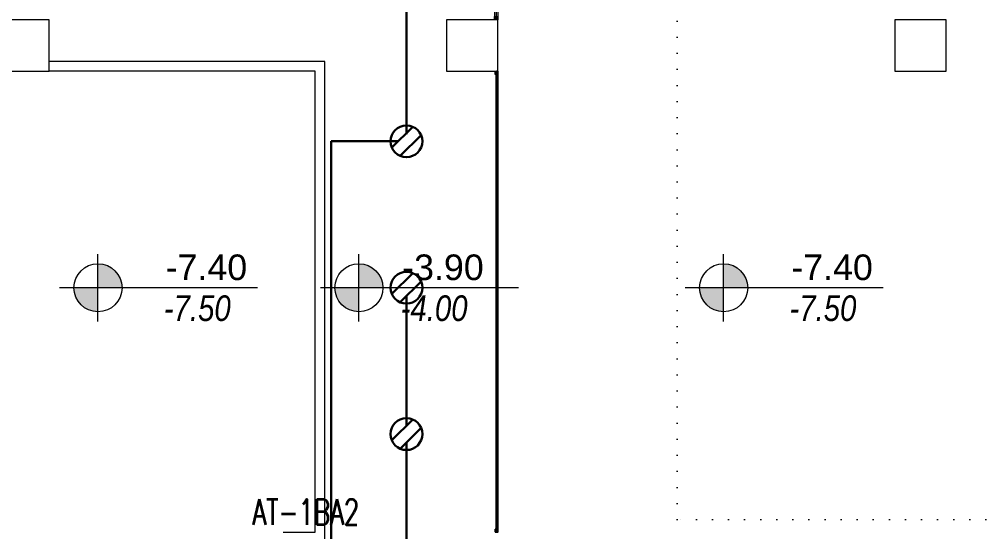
# Model space of a CAD drawing. Header units: metres. Extents: x -13316 to 152404, y -3899 to 30226.
# Drawn here: x 85213 to 86722, y 3601 to 4401 of the extents above; entities that cross this region are included whole.
import ezdxf
from ezdxf.enums import TextEntityAlignment as Align

# ---------------------------------------------------------------- set-up
doc = ezdxf.new("R2010")
doc.units = ezdxf.units.M
doc.header["$LTSCALE"] = 100
doc.header["$MEASUREMENT"] = 0
doc.header["$PDMODE"] = 1
doc.linetypes.add('DOT2', pattern=[0.125, 0, -0.125])
doc.layers.get('0').update_dxf_attribs({"color": 9, "lineweight": 9})
for name, color, linetype, lineweight in [('0 @ 1', 9, 'Continuous', 9), ('00', 9, 'Continuous', 9), ('01', 9, 'Continuous', 9), ('06D', 9, 'Continuous', 9), ('10', 9, 'Continuous', 9), ('15', 9, 'Continuous', 9), ('20', 9, 'DOT2', 9), ('21', 9, 'Continuous', 9), ('E-2x18W GÖMME PL COMPACT FLUORESAN ARMATÜR', 7, 'Continuous', 30), ('E-AYDINLATMA VE PRİZ PANOSU', 7, 'Continuous', 30), ('E-KABLO', 7, 'Continuous', 30)]:
    doc.layers.add(name, color=color, linetype=linetype, lineweight=lineweight)
doc.styles.add('Arial', font='arial.ttf', dxfattribs={"height": 2.5})
doc.styles.add('E-YAZI', font='txttw.shx')
doc.styles.add('MuuM_TEXT-ITALIC', font='ARIALNI.TTF')
pattern_1 = [(225, (-604.72494, -2171.82614), (-0.0883883476, 0.0883883476), []), (135, (-604.72494, -2171.82614), (0.0883883476, 0.0883883476), [])]

# ---------------------------------------------------------------- blocks, each defined once
blk = doc.blocks.new('100_2x18W GÖMME PL COMPACT FLUORESAN ARMATÜR')
at = {"layer": 'E-2x18W GÖMME PL COMPACT FLUORESAN ARMATÜR', "color": 7}
for p, q in [((-1.426, -0.605), (0.605, 1.426)), ((-0.605, -1.426), (1.426, 0.605))]:
    blk.add_line(p, q, dxfattribs=at)
at = {"layer": 'E-2x18W GÖMME PL COMPACT FLUORESAN ARMATÜR', "color": 4}
blk.add_circle((0, 0), 1.549, dxfattribs=at)
blk = doc.blocks.new('p-kolon_80x80')
blk.add_lwpolyline([(-40, -40), (40, -40), (40, 40), (-40, 40)], close=True)
blk = doc.blocks.new('1.Bod.Ara.Sitatik Elk')
at = {"layer": '01'}
for p in [(900, -4590), (1600, -4590), (2300, -4590)]:
    blk.add_blockref('p-kolon_80x80', p, dxfattribs=at)
blk = doc.blocks.new('prf-10x10')
blk.add_lwpolyline([(-5, -5), (5, -5), (5, 5), (-5, 5)], close=True)
at = {"color": 255}
blk.add_solid([(-5, -5), (5, -5), (-5, 5), (5, 5)], dxfattribs=at)
at = {"layer": '10'}
blk.add_point((0, 0), dxfattribs=at)
blk = doc.blocks.new('p-dog-ser-315')
at = {"layer": '06D'}
for points in [[(-5, 315), (-5, 0)], [(0, 315), (0, 0)]]:
    blk.add_lwpolyline(points, dxfattribs=at)
at = {"layer": '15'}
blk.add_lwpolyline([(-2.5, 315), (-2.5, 0)], dxfattribs=at)
at = {"layer": '10', "xscale": -0.5, "yscale": 0.5, "rotation": 270}
for p in [(-2.5, 317.5), (-2.5, 160), (-2.5, 2.5)]:
    blk.add_blockref('prf-10x10', p, dxfattribs=at)
blk = doc.blocks.new('0_elevationtarget-p-bk')
h = blk.add_hatch(color=250)
h.paths.add_polyline_path([(1.875, 0, 0.414214), (0, 1.875), (0, 0)])
h.paths.add_polyline_path([(0, 0), (-1.875, 0, 0.414214), (0, -1.875)])
blk.add_line((0, -2.625), (0, 2.625))
blk.add_lwpolyline([(12.453, 0), (-3, 0)])
blk.add_circle((0, 0), 1.875)
at = {"style": 'Arial'}
blk.add_attdef('BITMISKOT', text='', height=2, dxfattribs=at).set_placement((4.5, 0), align=Align.BOTTOM_LEFT)
at = {"style": 'MuuM_TEXT-ITALIC'}
blk.add_attdef('FINISHINGFLOORLEVEL', text='', height=2, dxfattribs=at).set_placement((4.5, -0.592), align=Align.TOP_LEFT)
blk = doc.blocks.new('p-strahle-alüminyumdoğramaprofili')
at = {"layer": '10'}
h = blk.add_hatch(dxfattribs=at)
h.set_pattern_fill('NET', color=256, angle=315, style=0)
h.set_pattern_definition(pattern_1)
h.paths.add_polyline_path([(-4.6, 2.6), (-4.7, 2.6), (-4.7, 2.8), (-4.7, 2.8), (-4.7, 2.8), (-4.7, 2.9), (-5, 2.9), (-5, 2.8), (-4.9, 2.8), (-5, 2.6), (-5.1, 2.7), (-5.2, 2.3), (-5.1, 2.3), (-5.1, 2.3), (-5, 2.5, 0.2599), (-4.9, 2.3), (-4.7, 2.3, 0.382682)])
h.paths.add_polyline_path([(-4.9, 2.5), (-4.7, 2.5, -2.16717)], flags=16)
h = blk.add_hatch(dxfattribs=at)
h.set_pattern_fill('NET', color=256, angle=315, style=0)
h.set_pattern_definition(pattern_1)
h.paths.add_polyline_path([(-4.6, 0.9), (-4.7, 0.9), (-4.7, 0.8), (-4.7, 0.7), (-4.7, 0.7), (-4.7, 0.6), (-5, 0.6), (-5, 0.7), (-4.9, 0.7), (-5, 0.9), (-5.1, 0.9), (-5.2, 1.2), (-5.1, 1.2), (-5.1, 1.2), (-5, 1, -0.2599), (-4.9, 1.2), (-4.7, 1.2, -0.382682)])
h.paths.add_polyline_path([(-4.9, 1), (-4.7, 1, 2.16717)], flags=16)
h = blk.add_hatch(dxfattribs=at)
h.set_pattern_fill('NET', color=256, angle=315, style=0)
h.set_pattern_definition([(225, (-608.45214, -2173.53612), (-0.0883883476, 0.0883883476), []), (135, (-608.45214, -2173.53612), (0.0883883476, 0.0883883476), [])])
h.paths.add_polyline_path([(-3.5, 2.3), (-3.5, 2.6), (-4.5, 2.6), (-4.5, 2.3)])
h = blk.add_hatch(dxfattribs=at)
h.set_pattern_fill('NET', color=256, angle=315, style=0)
h.set_pattern_definition([(225, (-608.45214, -2180.04526), (-0.0883883476, 0.0883883476), []), (135, (-608.45214, -2180.04526), (0.0883883476, 0.0883883476), [])])
h.paths.add_polyline_path([(-3.5, 0.9), (-3.5, 1.2), (-4.5, 1.2), (-4.5, 0.9)])
h = blk.add_hatch(dxfattribs=at)
h.set_pattern_fill('NET', color=256, angle=315, style=0)
h.set_pattern_definition([(225, (-629.50454, -2177.58922), (-0.0883883476, 0.0883883476), []), (135, (-629.50454, -2177.58922), (0.0883883476, 0.0883883476), [])])
h.paths.add_polyline_path([(0, 0.7), (0, 1.7), (-0.2, 1.7), (-0.2, 0.7)])
for points in [[(-5.1, 2.7), (-5.2, 2.3)], [(-5.1, 0.9), (-5.2, 1.2)], [(-4.9, 3.6), (-4.9, 3.2), (-4.6, 3.2), (-4.6, 2.9), (-4.5, 2.9), (-4.6, 2.6), (-4.7, 2.6), (-4.7, 2.8), (-4.7, 2.8), (-4.7, 2.8), (-4.7, 3), (-5, 3), (-5, 2.8), (-4.9, 2.8), (-5, 2.6), (-5.1, 2.7), (-5.1, 3.8), (-0.1, 3.8)], [(-5, 2.5), (-5.1, 2.3), (-5.1, 2.3)], [(-5, 1), (-5.1, 1.2), (-5.1, 1.2)], [(-4.7, 2.9), (-5, 2.9)], [(-4.7, 0.6), (-5, 0.6)], [(-2.8, 0.2), (-2.7, 0.2), (-2.7, 0), (-4.9, 0), (-4.9, 0.2), (-4.6, 0.2), (-4.6, 0.7), (-2.7, 0.7)], [(-4.5, 2.9), (-4.5, 2.9), (-4.5, 2.3)], [(-4.5, 0.9), (-4.5, 0.9), (-4.5, 1.3)], [(-3.5, 2.3), (-3.5, 2.6)], [(-3.5, 1.3), (-3.5, 0.9)], [(-2.1, 0.9), (-2.1, 2.6)], [(-0.2, 0.7), (0, 0.7), (0, 1.7)], [(-0.2, 1.7), (0, 1.7)]]:
    blk.add_lwpolyline(points, dxfattribs=at)
for points in [[(-0.2, 2.7), (-0.2, 2.2), (0, 2.2), (0, 2.1), (-0.2, 2.1), (-0.2, 0.4), (0, 0.4), (0, 0), (-0.1, 0), (-0.1, -0.2), (-5.1, -0.2), (-5.1, 0.9), (-5, 0.9), (-4.9, 0.7), (-5, 0.7), (-5, 0.3), (-4.7, 0.3), (-4.7, 0.9), (-4.6, 0.9), (-4.5, 0.9), (-1.3, 0.9), (-1.2, 1.2), (-0.9, 1.2), (-0.9, 0.6), (-0.6, 0.6), (-0.6, 2.7)], [(-2, 0.8), (-1.4, 0.8), (-1.4, 0.1), (-1.3, 0), (-1.3, 0), (-2.1, 0), (-2.1, 0.1), (-2, 0.2)]]:
    blk.add_lwpolyline(points, close=True, dxfattribs=at)
for points in [[(-0.6, 3.3), (-0.6, 3.6), (-4.9, 3.6), (-4.9, 3.6, 0.561743), (-5, 3.7, 0.595966), (-4.9, 3.6, -2.204878)], [(-4.7, 2.5), (-4.9, 2.5, 1)], [(-4.7, 1), (-4.9, 1, -1)], [(-4.6, 2.9), (-4.5, 3.4, -0.833203), (-4.2, 3.4, -0.447088)], [(-4.5, 2.6), (-1.2, 2.6, -0.414214), (-0.9, 2.2), (-0.9, 1.2)], [(-4.2, 3.4), (-4.2, 3, 0.414214), (-4.1, 2.9), (-0.8, 2.9), (-0.8, 3.6)], [(-2.7, 0.7), (-2.7, 0.3), (-2.8, 0.3, 1), (-2.8, 0.2, -1)], [(-0.1, 3.8), (-0.1, 3.6), (-0.5, 3.6), (-0.5, 3.1, -1), (-0.7, 3.1)], [(-0.7, 3.1, -0.305404), (-0.6, 3.3, -5.773092)]]:
    blk.add_lwpolyline(points, format="xyb", dxfattribs=at)
for centre, radius, start, end in [((-4.7, 2.5), 0.253, 168.6676, 234.1258), ((-4.7, 1.1), 0.253, 125.8742, 191.3324), ((-4.8, 2.4), 0.125, 139.5402, 40.4598), ((-4.8, 1.1), 0.125, 319.5402, 220.4598), ((-4.8, 2.5), 0.273, 305.9738, 36.4289), ((-4.8, 1), 0.273, 323.5711, 54.0262)]:
    blk.add_arc(centre, radius, start, end, dxfattribs=at)
blk = doc.blocks.new('1.Bod.Ara.Mimari Elk')
at = {"layer": '00'}
for points in [[(1305, -5365), (1370, -5365), (1370, -4615), (940, -4615)], [(1305, -5350), (1355, -5350), (1355, -4630), (940, -4630)]]:
    blk.add_lwpolyline(points, dxfattribs=at)
at = {"layer": '06D'}
for points in [[(1640, -4630), (1640, -5350)], [(1640, -5345.04), (1640, -4634.56)]]:
    blk.add_lwpolyline(points, dxfattribs=at)
at = {"layer": '15'}
for points in [[(1637.5, -5348.03), (1637.5, -4631.56)], [(1637.5, -5255), (1637.5, -4631.97)], [(1638.5, -4631.56), (1638.5, -5348.03)]]:
    blk.add_lwpolyline(points, dxfattribs=at)
at = {"layer": '20', "ltscale": 2}
for p, q in [((1920, -5330), (1920, -2930)), ((4460, -5330), (1920, -5330))]:
    blk.add_line(p, q, dxfattribs=at)
blk.add_blockref('p-dog-ser-315', (1640, -4550))
at = {"layer": '0 @ 1', "linetype": 'Continuous', "rotation": 90.00000000000001}
blk.add_blockref('p-strahle-alüminyumdoğramaprofili', (1639.76, -4630), dxfattribs=at)
at = {"layer": '0 @ 1', "linetype": 'Continuous', "xscale": -1, "rotation": 90}
blk.add_blockref('p-strahle-alüminyumdoğramaprofili', (1639.76, -5350.11), dxfattribs=at)
at = {"layer": '21', "xscale": 20, "yscale": 20, "zscale": 20}
for p in [(1015.99, -4968.3), (1992.58, -4968.3)]:
    blk.add_blockref('0_elevationtarget-p-bk', p, dxfattribs=at).add_auto_attribs({'BITMISKOT': ' -7.40', 'FINISHINGFLOORLEVEL': ' -7.50'})
at = {"layer": '21'}
ref = blk.add_blockref('0_elevationtarget-p-bk', (1423.21, -4968.3), dxfattribs=dict(at, xscale=20, yscale=20, zscale=20))
ref.add_attrib('BITMISKOT', ' -3.90', dxfattribs={"layer": '0', "height": 40, "style": 'Arial'}).set_placement((1475.21, -4968.3), align=Align.BOTTOM_LEFT)
ref.add_attrib('FINISHINGFLOORLEVEL', ' -4.00', dxfattribs={"layer": '0', "height": 40, "style": 'MuuM_TEXT-ITALIC'}).set_placement((1475.65, -4980.15), align=Align.TOP_LEFT)

msp = doc.modelspace()

# ---------------------------------------------------------------- linework, layer by layer
at = {"layer": 'E-KABLO', "color": 6}
for p, q in [((85817.5, 4426.52), (85817.5, 4221.51)), ((85805.11, 4210.36), (85700, 4210.36)), ((85700, 4210.36), (85700, 3007.16)), ((85817.5, 3969.43), (85817.5, 3765.66)), ((85817.5, 3740.88), (85817.5, 3537.12))]:
    msp.add_line(p, q, dxfattribs=at)

# ---------------------------------------------------------------- block references
for name in ['1.Bod.Ara.Mimari Elk', '1.Bod.Ara.Sitatik Elk']:
    msp.add_blockref(name, (84320, 8950))
at = {"layer": 'E-2x18W GÖMME PL COMPACT FLUORESAN ARMATÜR', "xscale": 16, "yscale": 16, "zscale": 16}
for p in [(85817.5, 4210.36), (85817.5, 3981.82), (85817.5, 3753.27)]:
    msp.add_blockref('100_2x18W GÖMME PL COMPACT FLUORESAN ARMATÜR', p, dxfattribs=at)

# ---------------------------------------------------------------- texts
at = {"layer": 'E-AYDINLATMA VE PRİZ PANOSU', "color": 4, "style": 'E-YAZI', "width": 0.7}
msp.add_text('AT-1BA2', height=40, rotation=360, dxfattribs=at).set_placement((85576.93, 3611.66))

doc.saveas('drawing.dxf')
